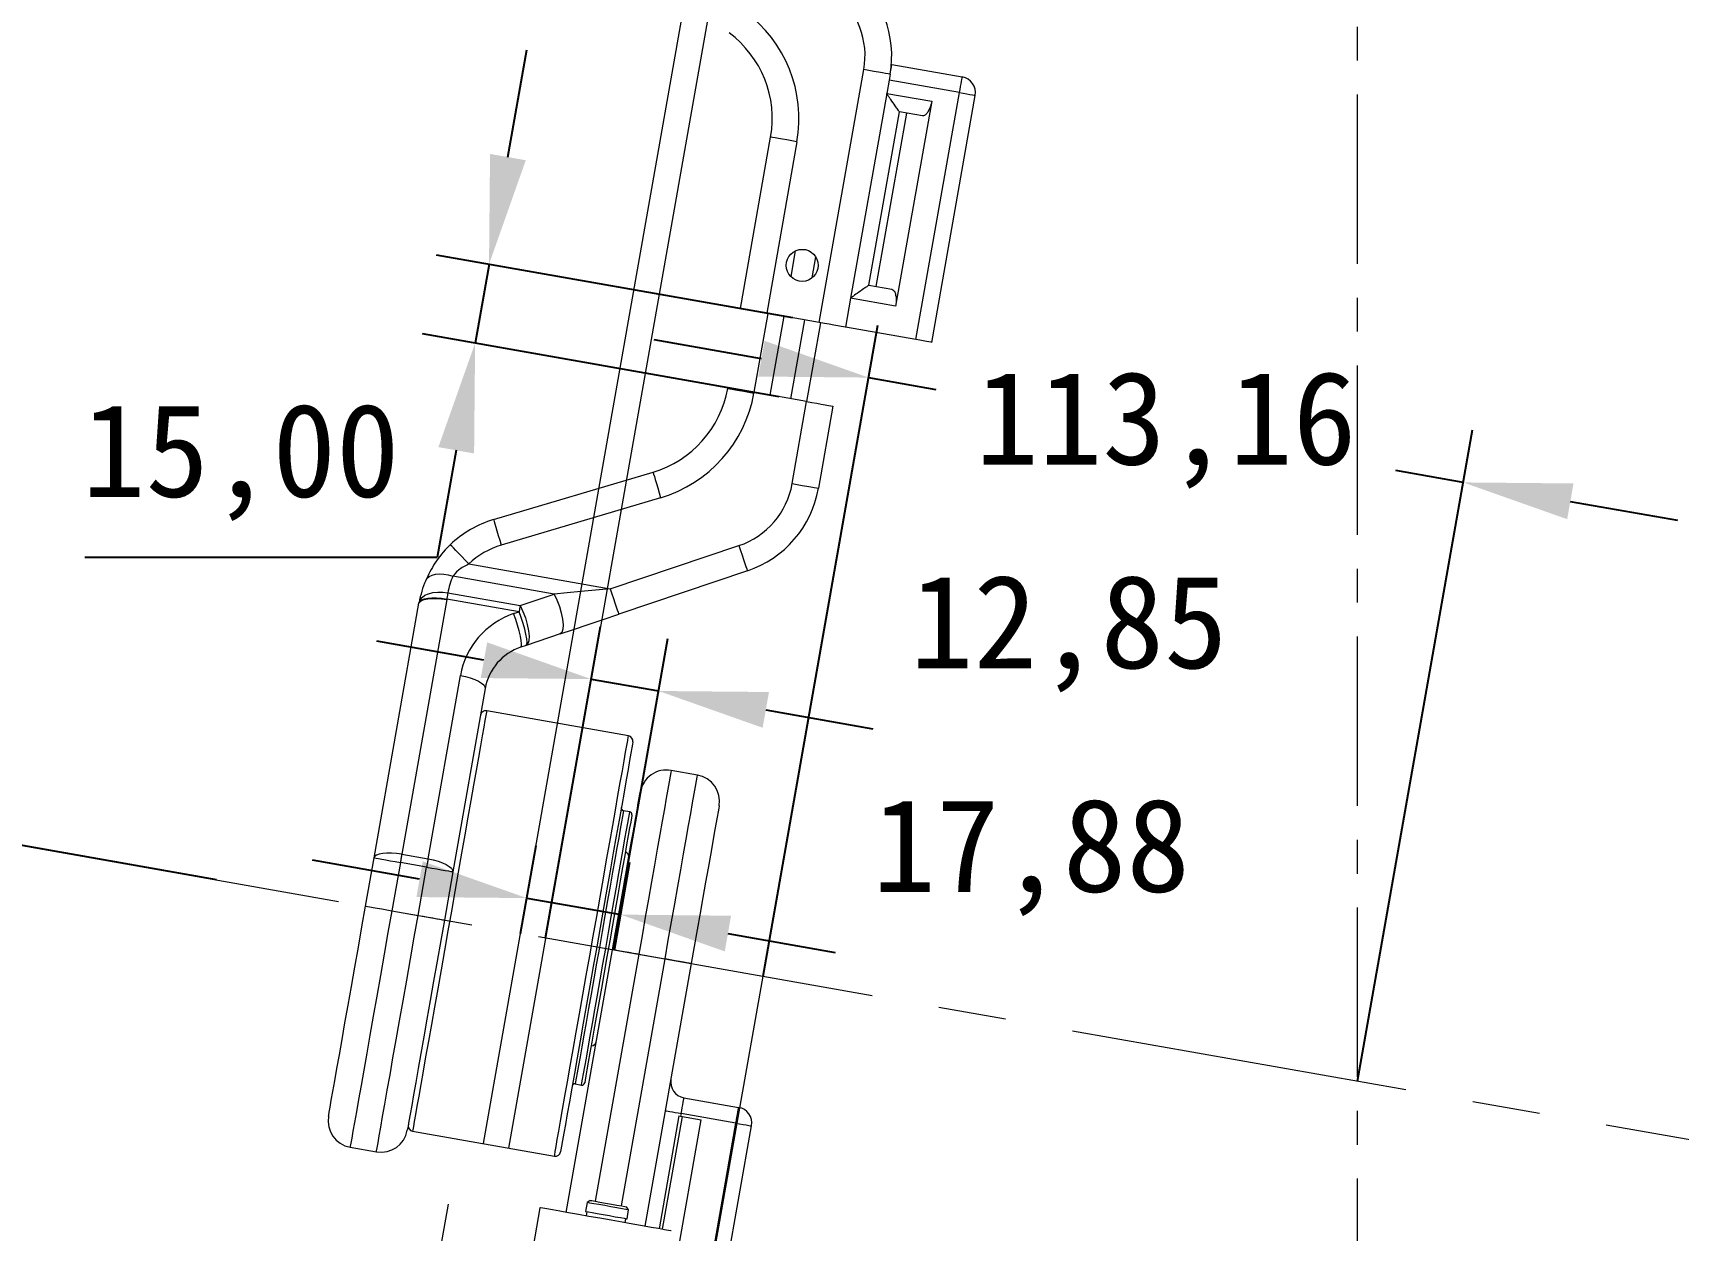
# Model space of a CAD drawing. Header units: millimetres. Extents: x 0 to 1189, y 0 to 841.
# Drawn here: x 914.9 to 976.6, y 609.8 to 654.7 of the extents above; entities that cross this region are included whole.
import ezdxf

# ---------------------------------------------------------------- set-up
doc = ezdxf.new("R2010")
doc.units = ezdxf.units.MM
doc.linetypes.add('CENTER', pattern=[10.16, 6.35, -1.27, 1.27, -1.27])
doc.linetypes.add('CENTERX2', pattern=[20.32, 12.7, -2.54, 2.54, -2.54])
doc.layers.get('0').update_dxf_attribs({"lineweight": 18})
for name, color, linetype, lineweight in [('中心线层', 1, 'CENTERX2', 15), ('尺寸线层', 3, 'Continuous', 18), ('粗实线层', 7, 'Continuous', 15)]:
    doc.layers.add(name, color=color, linetype=linetype, lineweight=lineweight)
doc.dimstyles.new('ISO-25', dxfattribs={"dimtxt": 2.5, "dimasz": 2.5, "dimexe": 1.25, "dimexo": 0.625, "dimtad": 1, "dimtxsty": 'Standard', "dimcen": 2.5, "dimdle": 5, "dimadec": 0, "dimazin": 0, "dimtfac": 1, "dimtmove": 0, "dimatfit": 3, "dimfxl": 1, "dimarcsym": 0})

# ---------------------------------------------------------------- blocks, each defined once
blk = doc.blocks.new('*X27')
at = {"layer": '尺寸线层'}
for points in [[(931.963, 631.857), (931.726, 630.518), (935.862, 630.479)], [(942.529, 629.994), (942.292, 628.654), (938.393, 630.033)]]:
    blk.add_hatch(color=0, dxfattribs=at).paths.add_polyline_path(points, flags=0)
at = {"layer": '尺寸线层', "color": 0, "linetype": 'Continuous', "lineweight": -2}
for p, q in [((934.152, 620.778), (936.21, 632.448)), ((931.844, 631.187), (927.826, 631.896)), ((936.682, 620.332), (938.74, 632.002)), ((935.862, 630.479), (938.393, 630.033)), ((942.411, 629.324), (946.429, 628.616))]:
    blk.add_line(p, q, dxfattribs=at)
at = {"layer": '尺寸线层', "color": 0, "insert": (953.77, 632.183), "char_height": 3.5, "width": 23.26816, "attachment_point": 5}
blk.add_mtext('12,85', dxfattribs=at)
blk = doc.blocks.new('*X29')
at = {"layer": '尺寸线层'}
for points in [[(929.55, 623.647), (929.314, 622.308), (933.45, 622.269)], [(941.108, 621.609), (940.872, 620.27), (936.972, 621.648)]]:
    blk.add_hatch(color=0, dxfattribs=at).paths.add_polyline_path(points, flags=0)
at = {"layer": '尺寸线层', "color": 0, "linetype": 'Continuous', "lineweight": -2}
for p, q in [((933.216, 620.943), (933.797, 624.239)), ((929.432, 622.978), (925.414, 623.686)), ((936.738, 620.322), (937.319, 623.618)), ((933.45, 622.269), (936.972, 621.648)), ((940.99, 620.94), (945.008, 620.231))]:
    blk.add_line(p, q, dxfattribs=at)
at = {"layer": '尺寸线层', "color": 0, "insert": (952.359, 623.799), "char_height": 3.5, "width": 23.30726, "attachment_point": 5}
blk.add_mtext('17,88', dxfattribs=at)
blk = doc.blocks.new('*X30')
at = {"layer": '尺寸线层'}
for points in [[(942.365, 643.16), (942.128, 641.821), (946.265, 641.782)], [(972.689, 637.813), (972.453, 636.474), (968.553, 637.852)]]:
    blk.add_hatch(color=0, dxfattribs=at).paths.add_polyline_path(points, flags=0)
at = {"layer": '尺寸线层', "color": 0, "linetype": 'Continuous', "lineweight": -2}
for p, q in [((942.307, 619.34), (946.612, 643.751)), ((942.246, 642.49), (938.228, 643.199)), ((946.265, 641.782), (948.787, 641.337)), ((964.595, 615.41), (968.9, 639.821)), ((968.553, 637.852), (966.03, 638.297)), ((972.571, 637.143), (976.589, 636.435))]:
    blk.add_line(p, q, dxfattribs=at)
at = {"layer": '尺寸线层', "color": 0, "insert": (957.409, 639.817), "char_height": 3.5, "width": 28.39106, "attachment_point": 5}
blk.add_mtext('113,16', dxfattribs=at)
blk = doc.blocks.new('*X31')
at = {"layer": '尺寸线层'}
for points in [[(932.073, 650.166), (933.412, 649.93), (932.034, 646.03)], [(930.135, 639.175), (931.475, 638.939), (931.513, 643.075)]]:
    blk.add_hatch(color=0, dxfattribs=at).paths.add_polyline_path(points, flags=0)
at = {"layer": '尺寸线层', "color": 0, "linetype": 'Continuous', "lineweight": -2}
for p, q in [((932.743, 650.048), (933.451, 654.066)), ((943.429, 644.021), (930.065, 646.377)), ((932.034, 646.03), (931.513, 643.075)), ((942.908, 641.066), (929.544, 643.422)), ((930.805, 639.057), (930.096, 635.039)), ((930.096, 635.039), (916.88, 635.039))]:
    blk.add_line(p, q, dxfattribs=at)
at = {"layer": '尺寸线层', "color": 0, "insert": (922.726, 638.606), "char_height": 3.5, "width": 23.38547, "attachment_point": 5}
blk.add_mtext('15,00', dxfattribs=at)
blk = doc.blocks.new('*X32')
at = {"layer": '尺寸线层'}
for points in [[(901.729, 675.662), (903.069, 675.426), (903.107, 679.562)], [(894.03, 631.996), (895.369, 631.76), (893.991, 627.86)]]:
    blk.add_hatch(color=0, dxfattribs=at).paths.add_polyline_path(points, flags=0)
at = {"layer": '尺寸线层', "color": 0, "linetype": 'Continuous', "lineweight": -2}
for p, q in [((930.929, 674.657), (901.138, 679.91)), ((902.399, 675.544), (899.178, 657.278)), ((894.699, 631.878), (897.92, 650.144)), ((921.812, 622.954), (892.021, 628.207))]:
    blk.add_line(p, q, dxfattribs=at)
at = {"layer": '尺寸线层', "color": 0, "insert": (898.549, 653.711), "char_height": 3.5, "width": 29.01676, "attachment_point": 5}
blk.add_mtext('262,50', dxfattribs=at)

msp = doc.modelspace()

# ---------------------------------------------------------------- linework, layer by layer
at = {"color": 7, "linetype": 'Continuous', "lineweight": 15}
for p, q in [((944.4136, 643.8469), (946.085, 653.3261)), ((947.0699, 653.1524), (947.0307, 652.9304)), ((947.1349, 653.5213), (949.776, 653.0556)), ((947.0307, 652.9304), (946.9439, 652.438)), ((949.6718, 652.4647), (947.0307, 652.9304)), ((946.9439, 652.438), (945.5894, 644.7565)), ((946.9439, 652.438), (948.6324, 652.1403)), ((948.6324, 652.1403), (947.2779, 644.4588)), ((948.0395, 643.2075), (949.6718, 652.4647)), ((948.6304, 643.1033), (950.2627, 652.3605)), ((946.2718, 645.2454), (947.4179, 651.7452)), ((947.6824, 651.6985), (946.5363, 645.1988)), ((948.2855, 651.5922), (947.4179, 651.7452)), ((941.4592, 644.3678), (942.5927, 650.7965)), ((943.5775, 650.6229), (942.444, 644.1942)), ((946.2718, 645.2454), (947.1394, 645.0924)), ((945.5894, 644.7565), (945.3984, 643.6732)), ((947.2779, 644.4588), (945.5894, 644.7565)), ((941.9723, 641.231), (942.4932, 644.1855)), ((944.4136, 643.8469), (942.444, 644.1942)), ((944.4628, 643.8382), (943.9419, 640.8838)), ((948.0395, 643.2075), (945.3984, 643.6732)), ((940.9826, 641.3773), (940.9875, 641.4047)), ((941.9723, 641.231), (941.9674, 641.2036)), ((943.9419, 640.8838), (941.9723, 641.231)), ((943.3992, 637.8058), (943.9419, 640.8838)), ((944.9267, 640.7101), (944.384, 637.6321)), ((932.2066, 636.4599), (938.1838, 638.2379)), ((938.4689, 637.2794), (932.4917, 635.5014)), ((936.5769, 633.8587), (941.4021, 635.4836)), ((931.2733, 634.7939), (936.5769, 633.8587)), ((934.4776, 633.6656), (930.6781, 634.3356)), ((941.7213, 634.5359), (936.896, 632.911)), ((930.4474, 633.4581), (928.7648, 623.9153)), ((933.1611, 633.0012), (930.4512, 633.479)), ((930.4927, 633.7141), (933.2025, 633.2363)), ((933.2025, 633.2363), (934.4776, 633.6656)), ((927.7251, 623.7777), (929.4078, 633.3206)), ((932.9578, 632.9328), (933.1611, 633.0012)), ((933.4253, 631.7423), (933.2221, 631.6738)), ((934.7004, 632.1716), (933.4253, 631.7423)), ((929.7496, 623.7416), (930.9608, 630.6106)), ((931.8907, 630.1257), (930.6795, 623.2568)), ((937.2645, 628.3529), (931.9465, 629.2906)), ((939.8483, 626.8819), (938.8635, 627.0555)), ((937.3101, 625.5017), (937.0737, 625.5433)), ((927.406, 621.9678), (927.7251, 623.7777)), ((928.7099, 623.6041), (928.3908, 621.7942)), ((929.6947, 623.4304), (928.7099, 623.6041)), ((928.7648, 623.9153), (929.7496, 623.7416)), ((929.3756, 621.6205), (929.6947, 623.4304)), ((930.6795, 623.2568), (930.3604, 621.4469)), ((928.3908, 621.7942), (929.3756, 621.6205)), ((934.9267, 610.4874), (936.6632, 620.3355)), ((937.648, 620.1619), (938.6328, 619.9882)), ((939.6176, 619.8146), (937.8811, 609.9665)), ((935.2678, 615.3014), (935.5041, 615.2597)), ((939.3402, 614.7863), (941.3905, 614.4248)), ((939.1543, 614.1083), (938.4076, 609.8737)), ((939.2735, 614.0873), (938.5269, 609.8526)), ((938.845, 607.4611), (939.9911, 613.9608)), ((939.1543, 614.1083), (939.2187, 614.097)), ((939.236, 614.1955), (939.2187, 614.097)), ((939.2187, 614.097), (939.9911, 613.9608)), ((941.2863, 613.834), (939.236, 614.1955)), ((940.1055, 607.1373), (941.2863, 613.834)), ((940.6963, 607.0331), (941.8772, 613.7298)), ((929.1682, 613.5337), (934.4861, 612.596)), ((926.8279, 612.9309), (927.8127, 612.7572)), ((933.9419, 610.6611), (933.2473, 606.7219)), ((935.7127, 610.8566), (935.6537, 610.5217)), ((935.8286, 610.9377), (935.7127, 610.8566)), ((937.2687, 610.5822), (937.1876, 610.698)), ((935.7029, 610.513), (935.6751, 610.3555)), ((937.1326, 610.0985), (937.1604, 610.256)), ((937.2097, 610.2474), (937.2687, 610.5822))]:
    msp.add_line(p, q, dxfattribs=at)
at = {"color": 8, "linetype": 'Continuous', "lineweight": 15}
for p, q in [((943.516, 646.5308), (943.3468, 645.571)), ((944.1503, 645.5211), (944.2882, 646.3028)), ((943.0841, 644.0813), (942.5632, 641.1269)), ((943.351, 640.988), (943.872, 643.9424)), ((937.648, 620.1619), (936.0157, 610.9047)), ((937.0005, 610.731), (938.6328, 619.9882))]:
    msp.add_line(p, q, dxfattribs=at)
at = {"color": 7, "linetype": 'Continuous', "lineweight": 15}
for points in [[(947.0699, 653.1524), (947.0509, 653.1558), (946.9949, 653.1657), (946.9039, 653.1817), (946.7814, 653.2033), (946.6322, 653.2296), (946.4619, 653.2596), (946.2772, 653.2922), (946.085, 653.3261)], [(947.0699, 653.1524), (947.0837, 653.2309), (947.0963, 653.3027), (947.1076, 653.3664), (947.1171, 653.4205), (947.1248, 653.4638), (947.1304, 653.4955), (947.1338, 653.5148), (947.1349, 653.5213)], [(949.6718, 652.4647), (949.6922, 652.58), (949.7117, 652.6908), (949.7297, 652.793), (949.7455, 652.8825), (949.7585, 652.956), (949.7681, 653.0106), (949.774, 653.0442), (949.776, 653.0556)], [(943.5775, 650.6229), (943.3854, 650.6567), (943.2007, 650.6893), (943.0304, 650.7193), (942.8812, 650.7456), (942.7587, 650.7672), (942.6677, 650.7833), (942.6117, 650.7932), (942.5927, 650.7965)], [(942.444, 644.1942), (942.2519, 644.228), (942.0671, 644.2606), (941.8969, 644.2906), (941.7476, 644.3169), (941.6251, 644.3385), (941.5341, 644.3546), (941.4781, 644.3645), (941.4592, 644.3678)], [(945.3984, 643.6732), (945.3795, 643.6765), (945.3234, 643.6864), (945.2324, 643.7025), (945.11, 643.7241), (944.9607, 643.7504), (944.7905, 643.7804), (944.6057, 643.813), (944.4136, 643.8469)], [(948.6304, 643.1033), (948.6262, 643.1041), (948.5922, 643.11), (948.5261, 643.1217), (948.4317, 643.1384), (948.3144, 643.159), (948.1811, 643.1825), (948.0395, 643.2075)], [(940.9826, 641.3773), (941.0016, 641.3739), (941.0576, 641.364), (941.1486, 641.348), (941.2711, 641.3264), (941.4203, 641.3001), (941.5906, 641.27), (941.7753, 641.2375), (941.9674, 641.2036)], [(940.9875, 641.4047), (941.0064, 641.4014), (941.0624, 641.3915), (941.1534, 641.3754), (941.2759, 641.3538), (941.4252, 641.3275), (941.5954, 641.2975), (941.7802, 641.2649), (941.9723, 641.231)], [(943.9419, 640.8838), (944.134, 640.8499), (944.3188, 640.8173), (944.489, 640.7873), (944.6383, 640.761), (944.7607, 640.7394), (944.8517, 640.7233), (944.9078, 640.7134), (944.9267, 640.7101)], [(938.1838, 638.2379), (938.1893, 638.2194), (938.2055, 638.1649), (938.2319, 638.0763), (938.2673, 637.9571), (938.3105, 637.8119), (938.3598, 637.6462), (938.4133, 637.4664), (938.4689, 637.2794)], [(943.3992, 637.8058), (943.5913, 637.7719), (943.776, 637.7393), (943.9463, 637.7093), (944.0955, 637.683), (944.218, 637.6614), (944.309, 637.6453), (944.3651, 637.6355), (944.384, 637.6321)], [(932.2066, 636.4599), (932.2121, 636.4415), (932.2283, 636.387), (932.2546, 636.2984), (932.2901, 636.1792), (932.3333, 636.0339), (932.3826, 635.8682), (932.4361, 635.6884), (932.4917, 635.5014)], [(931.2733, 634.7939), (931.1385, 634.9349), (931.0088, 635.0704), (930.8893, 635.1954), (930.7846, 635.3049), (930.6986, 635.3947), (930.6347, 635.4615), (930.5954, 635.5026), (930.5821, 635.5165)], [(941.4021, 635.4836), (941.4644, 635.2987), (941.5243, 635.1209), (941.5794, 634.9571), (941.6278, 634.8135), (941.6675, 634.6956), (941.697, 634.608), (941.7151, 634.5541), (941.7213, 634.5359)], [(929.66, 634.1771), (929.7131, 634.2612), (929.7945, 634.3298), (929.9016, 634.3808), (930.031, 634.4126), (930.1783, 634.4239), (930.3388, 634.4146), (930.5072, 634.3848), (930.6781, 634.3356)], [(929.4078, 633.3206), (929.4374, 633.3779), (929.5037, 633.4264), (929.6042, 633.4642), (929.735, 633.4897), (929.8911, 633.5021), (930.0664, 633.5009), (930.2543, 633.486), (930.4474, 633.4581)], [(929.4128, 633.3484), (929.4511, 633.4512), (929.5255, 633.543), (929.6333, 633.6206), (929.7702, 633.6808), (929.9311, 633.7214), (930.1097, 633.7409), (930.2993, 633.7384), (930.4927, 633.7141)], [(929.4128, 633.3484), (929.4427, 633.4055), (929.5092, 633.4535), (929.6097, 633.4905), (929.7404, 633.5152), (929.8962, 633.5266), (930.0711, 633.5242), (930.2585, 633.5081), (930.4512, 633.479)], [(930.4927, 633.7141), (930.4878, 633.6865), (930.4828, 633.6583), (930.4778, 633.6296), (930.4726, 633.6004), (930.4674, 633.5707), (930.4621, 633.5405), (930.4567, 633.51), (930.4512, 633.479)], [(936.5769, 633.8587), (936.0225, 633.8077), (935.4802, 633.7579), (934.9614, 633.7101), (934.4776, 633.6656)], [(934.4776, 633.6656), (934.582, 633.4467), (934.673, 633.2058), (934.7444, 632.959), (934.7914, 632.7231), (934.8108, 632.5137), (934.8014, 632.3451), (934.7637, 632.2284), (934.7004, 632.1716)], [(936.5769, 633.8587), (936.6391, 633.6738), (936.699, 633.4961), (936.7542, 633.3322), (936.8025, 633.1886), (936.8422, 633.0707), (936.8717, 632.9831), (936.8899, 632.9292), (936.896, 632.911)], [(933.2221, 631.6738), (933.2478, 631.7107), (933.2551, 631.7961), (933.2437, 631.9255), (933.214, 632.0921), (933.1678, 632.2869), (933.1074, 632.4996), (933.0362, 632.7188), (932.9578, 632.9328)], [(933.2025, 633.2363), (933.1976, 633.2087), (933.1927, 633.1805), (933.1876, 633.1518), (933.1825, 633.1226), (933.1772, 633.0929), (933.1719, 633.0627), (933.1665, 633.0322), (933.1611, 633.0012)], [(933.4253, 631.7423), (933.4511, 631.7791), (933.4584, 631.8645), (933.4469, 631.9939), (933.4173, 632.1605), (933.3711, 632.3553), (933.3107, 632.568), (933.2394, 632.7872), (933.1611, 633.0012)], [(933.2025, 633.2363), (933.307, 633.0173), (933.398, 632.7764), (933.4694, 632.5296), (933.5163, 632.2937), (933.5358, 632.0844), (933.5263, 631.9157), (933.4887, 631.7991), (933.4253, 631.7423)], [(934.7004, 632.1716), (935.2065, 632.3421), (935.749, 632.5248), (936.3162, 632.7158), (936.896, 632.911)], [(930.9608, 630.6106), (931.1518, 630.5707), (931.3335, 630.5204), (931.4986, 630.4617), (931.6411, 630.3966), (931.7552, 630.3279), (931.8367, 630.258), (931.8825, 630.1898), (931.8907, 630.1257)], [(937.4267, 628.1212), (937.4252, 628.1125), (937.4129, 628.043), (937.3885, 627.9047), (937.3522, 627.6987), (937.3043, 627.427), (937.2453, 627.0921), (937.1756, 626.6969), (937.0959, 626.245), (937.007, 625.7406), (936.9095, 625.1881), (936.8045, 624.5926), (936.6929, 623.9596), (936.5757, 623.2946), (936.4539, 622.6038), (936.3286, 621.8934), (936.201, 621.1699), (936.0723, 620.4397), (935.9435, 619.7095), (935.8159, 618.986), (935.6907, 618.2756), (935.5689, 617.5848), (935.4516, 616.9198), (935.34, 616.2868), (935.235, 615.6913), (935.1376, 615.1389), (935.0486, 614.6344), (934.969, 614.1825), (934.8993, 613.7873), (934.8402, 613.4524), (934.7923, 613.1807), (934.756, 612.9747), (934.7316, 612.8364), (934.7193, 612.7669), (934.7178, 612.7582)], [(936.6632, 620.3355), (936.7758, 620.9744), (936.8871, 621.6057), (936.9958, 622.2222), (937.1006, 622.8166), (937.2003, 623.3818), (937.2937, 623.9114), (937.3797, 624.399), (937.4572, 624.839), (937.5255, 625.2262), (937.5837, 625.556), (937.631, 625.8247), (937.6671, 626.029), (937.6913, 626.1665), (937.7035, 626.2357), (937.705, 626.2444)], [(940.6595, 625.7234), (940.6579, 625.7148), (940.6457, 625.6456), (940.6215, 625.5081), (940.5855, 625.3038), (940.5381, 625.0351), (940.4799, 624.7052), (940.4117, 624.3181), (940.3341, 623.8781), (940.2481, 623.3905), (940.1547, 622.8609), (940.0551, 622.2956), (939.9503, 621.7013), (939.8416, 621.0848), (939.7302, 620.4534), (939.6176, 619.8146)], [(937.3912, 625.3858), (937.3877, 625.366), (937.3722, 625.2781), (937.3445, 625.1213), (937.3051, 624.8976), (937.2545, 624.6103), (937.1933, 624.2634), (937.1225, 623.8617), (937.043, 623.411), (936.9559, 622.9174), (936.8626, 622.388), (936.7642, 621.8302), (936.6622, 621.2517), (936.5581, 620.6608), (936.4531, 620.0658), (936.3489, 619.4749), (936.2469, 618.8964), (936.1486, 618.3386), (936.0552, 617.8092), (935.9682, 617.3156), (935.8887, 616.8649), (935.8179, 616.4632), (935.7567, 616.1163), (935.7061, 615.829), (935.6666, 615.6053), (935.639, 615.4485), (935.6235, 615.3606), (935.62, 615.3408)], [(928.7648, 623.9153), (928.5716, 623.9432), (928.3837, 623.958), (928.2084, 623.9593), (928.0523, 623.9469), (927.9216, 623.9214), (927.8211, 623.8836), (927.7547, 623.8351), (927.7251, 623.7777)], [(927.7251, 623.7777), (927.744, 623.7744), (927.8001, 623.7645), (927.8911, 623.7485), (928.0135, 623.7269), (928.1628, 623.7006), (928.333, 623.6705), (928.5178, 623.638), (928.7099, 623.6041)], [(928.7648, 623.9153), (928.7581, 623.8775), (928.7514, 623.8393), (928.7446, 623.8006), (928.7377, 623.7617), (928.7308, 623.7225), (928.7238, 623.6831), (928.7169, 623.6436), (928.7099, 623.6041)], [(929.7496, 623.7416), (929.7429, 623.7038), (929.7362, 623.6656), (929.7294, 623.627), (929.7225, 623.5881), (929.7156, 623.5489), (929.7087, 623.5095), (929.7017, 623.47), (929.6947, 623.4304)], [(929.7496, 623.7416), (929.9407, 623.7018), (930.1223, 623.6515), (930.2875, 623.5927), (930.4299, 623.5277), (930.544, 623.4589), (930.6256, 623.3891), (930.6713, 623.3208), (930.6795, 623.2568)], [(929.6947, 623.4304), (929.8868, 623.3965), (930.0716, 623.364), (930.2418, 623.334), (930.3911, 623.3076), (930.5136, 623.2861), (930.6046, 623.27), (930.6606, 623.2601), (930.6795, 623.2568)], [(926.0168, 614.0894), (926.0235, 614.1273), (926.0435, 614.2407), (926.0766, 614.4286), (926.1225, 614.6891), (926.1808, 615.0196), (926.2509, 615.4171), (926.3321, 615.8777), (926.4237, 616.3969), (926.5247, 616.9698), (926.6342, 617.5908), (926.7511, 618.2539), (926.8743, 618.9529), (927.0027, 619.6808), (927.1349, 620.4308), (927.2698, 621.1956), (927.406, 621.9678)], [(928.3908, 621.7942), (928.2466, 620.9764), (928.1036, 620.1655), (927.9631, 619.3686), (927.8262, 618.5924), (927.6942, 617.8435), (927.568, 617.1283), (927.449, 616.4528), (927.3379, 615.823), (927.2358, 615.2441), (927.1436, 614.7211), (927.062, 614.2585), (926.9918, 613.8601), (926.9335, 613.5294), (926.8876, 613.2692), (926.8545, 613.0818), (926.8346, 612.9687), (926.8279, 612.9309)], [(927.406, 621.9678), (927.4249, 621.9645), (927.4809, 621.9546), (927.5719, 621.9385), (927.6944, 621.9169), (927.8436, 621.8906), (928.0139, 621.8606), (928.1986, 621.828), (928.3908, 621.7942)], [(927.8127, 612.7572), (927.8194, 612.795), (927.8394, 612.9082), (927.8724, 613.0956), (927.9183, 613.3558), (927.9766, 613.6864), (928.0468, 614.0848), (928.1284, 614.5475), (928.2206, 615.0705), (928.3227, 615.6494), (928.4338, 616.2792), (928.5528, 616.9546), (928.679, 617.6698), (928.811, 618.4187), (928.9479, 619.195), (929.0884, 619.9919), (929.2314, 620.8027), (929.3756, 621.6205)], [(930.3604, 621.4469), (930.2242, 620.6746), (930.0894, 619.9099), (929.9571, 619.1599), (929.8288, 618.4319), (929.7055, 617.733), (929.5886, 617.0698), (929.4791, 616.4488), (929.3781, 615.8759), (929.2865, 615.3567), (929.2053, 614.8962), (929.1352, 614.4987), (929.0769, 614.1681), (929.031, 613.9077), (928.9979, 613.7198), (928.9779, 613.6063), (928.9712, 613.5684)], [(929.3756, 621.6205), (929.5677, 621.5866), (929.7524, 621.5541), (929.9227, 621.524), (930.0719, 621.4977), (930.1944, 621.4761), (930.2854, 621.4601), (930.3415, 621.4502), (930.3604, 621.4469)], [(937.648, 620.1619), (937.4558, 620.1958), (937.2711, 620.2283), (937.1008, 620.2583), (936.9516, 620.2847), (936.8291, 620.3063), (936.7381, 620.3223), (936.6821, 620.3322), (936.6632, 620.3355)], [(939.6176, 619.8146), (939.5987, 619.8179), (939.5426, 619.8278), (939.4516, 619.8438), (939.3291, 619.8654), (939.1799, 619.8917), (939.0096, 619.9218), (938.8249, 619.9544), (938.6328, 619.9882)], [(938.6451, 614.2997), (938.6565, 614.2977), (938.6901, 614.2917), (938.7447, 614.2821), (938.8182, 614.2691), (938.9078, 614.2533), (939.0099, 614.2353), (939.1208, 614.2158), (939.236, 614.1955)], [(939.236, 614.1955), (939.2564, 614.3107), (939.2759, 614.4216), (939.2939, 614.5237), (939.3097, 614.6133), (939.3227, 614.6868), (939.3323, 614.7414), (939.3382, 614.775), (939.3402, 614.7863)], [(941.2863, 613.834), (941.3066, 613.9492), (941.3261, 614.0601), (941.3442, 614.1622), (941.3599, 614.2518), (941.3729, 614.3252), (941.3825, 614.3799), (941.3885, 614.4135), (941.3905, 614.4248)], [(938.8659, 609.7929), (938.8481, 609.796), (938.7623, 609.8111), (938.6081, 609.8383), (938.3899, 609.8768), (938.1139, 609.9254), (937.7884, 609.9829), (937.4226, 610.0473), (937.0272, 610.1171), (936.6137, 610.19), (936.1941, 610.2639), (935.7806, 610.3369), (935.3852, 610.4066), (935.0194, 610.4711), (934.6938, 610.5285), (934.4179, 610.5772), (934.1997, 610.6156), (934.0454, 610.6428), (933.9597, 610.6579), (933.9419, 610.6611)], [(937.2687, 610.5822), (937.2492, 610.5856), (937.1645, 610.6006), (937.0199, 610.6261), (936.8283, 610.6598), (936.6067, 610.6989), (936.3748, 610.7398), (936.1532, 610.7789), (935.9615, 610.8127), (935.8169, 610.8382), (935.7322, 610.8531), (935.7127, 610.8566)], [(935.8286, 610.9377), (935.8309, 610.9373), (935.8858, 610.9276), (936.0081, 610.906), (936.1847, 610.8749), (936.3962, 610.8376), (936.6199, 610.7981), (936.8315, 610.7608), (937.008, 610.7297), (937.1304, 610.7081), (937.1853, 610.6984), (937.1876, 610.698)], [(935.6537, 610.5217), (935.6732, 610.5183), (935.7579, 610.5033), (935.9025, 610.4778), (936.0941, 610.4441), (936.3157, 610.405), (936.5476, 610.3641), (936.7692, 610.325), (936.9608, 610.2912), (937.1054, 610.2657), (937.1902, 610.2508), (937.2097, 610.2474)]]:
    msp.add_lwpolyline(points, dxfattribs=at)
at = {"color": 8, "linetype": 'Continuous', "lineweight": 15}
for points in [[(949.6718, 652.4647), (949.8134, 652.4397), (949.9467, 652.4162), (950.0639, 652.3956), (950.1584, 652.3789), (950.2245, 652.3672), (950.2585, 652.3613), (950.2627, 652.3605)], [(931.9465, 629.2906), (931.9462, 629.2884), (931.937, 629.2365), (931.9157, 629.1159), (931.8825, 628.9275), (931.8376, 628.6731), (931.7815, 628.3549), (931.7147, 627.9756), (931.6376, 627.5387), (931.5511, 627.048), (931.4558, 626.5077), (931.3527, 625.9226), (931.2425, 625.2979), (931.1263, 624.6391), (931.0052, 623.9519), (930.8801, 623.2423), (930.7521, 622.5167), (930.6225, 621.7814), (930.4922, 621.0429), (930.3626, 620.3075), (930.2346, 619.5819), (930.1095, 618.8724), (929.9883, 618.1852), (929.8722, 617.5263), (929.762, 616.9016), (929.6589, 616.3166), (929.5636, 615.7763), (929.4771, 615.2855), (929.4, 614.8486), (929.3332, 614.4694), (929.277, 614.1512), (929.2322, 613.8968), (929.199, 613.7084), (929.1777, 613.5877), (929.1685, 613.5358), (929.1682, 613.5337)], [(934.4861, 612.596), (934.4865, 612.5981), (934.4957, 612.65), (934.5169, 612.7707), (934.5501, 612.9591), (934.595, 613.2135), (934.6511, 613.5317), (934.718, 613.9109), (934.795, 614.3478), (934.8816, 614.8386), (934.9768, 615.3789), (935.08, 615.9639), (935.1901, 616.5886), (935.3063, 617.2475), (935.4275, 617.9347), (935.5526, 618.6442), (935.6805, 619.3698), (935.8102, 620.1052), (935.9404, 620.8437), (936.0701, 621.579), (936.198, 622.3046), (936.3231, 623.0142), (936.4443, 623.7014), (936.5605, 624.3602), (936.6706, 624.9849), (936.7738, 625.57), (936.8691, 626.1103), (936.9556, 626.601), (937.0326, 627.0379), (937.0995, 627.4172), (937.1556, 627.7354), (937.2005, 627.9898), (937.2337, 628.1782), (937.255, 628.2988), (937.2641, 628.3507), (937.2645, 628.3529)], [(938.8635, 627.0555), (938.8619, 627.0467), (938.8495, 626.976), (938.8247, 626.8354), (938.7878, 626.6264), (938.7393, 626.351), (938.6795, 626.0121), (938.6092, 625.6132), (938.529, 625.1583), (938.4397, 624.6522), (938.3424, 624.1), (938.2379, 623.5074), (938.1273, 622.8804), (938.0119, 622.2256), (937.8926, 621.5495), (937.7709, 620.8593), (937.648, 620.1619)], [(938.6328, 619.9882), (938.7557, 620.6856), (938.8775, 621.3759), (938.9967, 622.0519), (939.1121, 622.7068), (939.2227, 623.3337), (939.3272, 623.9263), (939.4245, 624.4786), (939.5138, 624.9847), (939.594, 625.4396), (939.6643, 625.8385), (939.7241, 626.1774), (939.7726, 626.4528), (939.8095, 626.6618), (939.8343, 626.8024), (939.8467, 626.873), (939.8483, 626.8819)], [(937.0737, 625.5433), (937.0722, 625.5347), (937.06, 625.4655), (937.0358, 625.3282), (936.9999, 625.1245), (936.9527, 624.8573), (936.895, 624.53), (936.8275, 624.1472), (936.7512, 623.714), (936.6669, 623.2364), (936.576, 622.7207), (936.4796, 622.1738), (936.379, 621.6033), (936.2756, 621.0168), (936.1708, 620.4223), (936.0659, 619.8278), (935.9625, 619.2414), (935.8619, 618.6709), (935.7655, 618.124), (935.6746, 617.6083), (935.5903, 617.1306), (935.514, 616.6975), (935.4465, 616.3147), (935.3888, 615.9874), (935.3416, 615.7202), (935.3057, 615.5165), (935.2815, 615.3791), (935.2693, 615.31), (935.2678, 615.3014)], [(935.5041, 615.2597), (935.5057, 615.2683), (935.5179, 615.3375), (935.5421, 615.4748), (935.578, 615.6785), (935.6251, 615.9458), (935.6828, 616.273), (935.7503, 616.6558), (935.8267, 617.0889), (935.9109, 617.5666), (936.0019, 618.0824), (936.0983, 618.6292), (936.1989, 619.1997), (936.3023, 619.7861), (936.4071, 620.3807), (936.5119, 620.9752), (936.6153, 621.5617), (936.7159, 622.1321), (936.8124, 622.679), (936.9033, 623.1947), (936.9875, 623.6724), (937.0639, 624.1056), (937.1314, 624.4883), (937.1891, 624.8156), (937.2362, 625.0829), (937.2721, 625.2865), (937.2964, 625.4239), (937.3085, 625.493), (937.3101, 625.5017)], [(941.2863, 613.834), (941.4278, 613.809), (941.5611, 613.7855), (941.6784, 613.7648), (941.7729, 613.7482), (941.839, 613.7365), (941.8729, 613.7305), (941.8772, 613.7298)]]:
    msp.add_lwpolyline(points, dxfattribs=at)
at = {"color": 7, "linetype": 'Continuous', "lineweight": 15}
msp.add_circle((943.7761, 645.9901), 0.6, dxfattribs=at)
for centre, radius, start, end in [((943.1306, 653.847), 4, 350, 51.38954), ((943.1306, 653.847), 3, 350, 51.38954), ((938.6535, 651.4911), 5, 350, 53.434949), ((938.6535, 651.4911), 4, 350, 53.434949), ((949.6718, 652.4647), 0.6, 350, 80), ((937.0434, 642.0718), 4, 286.565051, 350), ((937.0434, 642.0718), 5, 286.565051, 350), ((940.4447, 638.3267), 3, 288.61046, 350), ((940.4447, 638.3267), 4, 288.61046, 350), ((933.347, 632.6259), 4, 106.565051, 133.726725), ((933.347, 632.6259), 3, 106.565051, 133.726725), ((933.347, 632.6259), 4, 157.183044, 169.593922), ((933.4433, 633.1722), 3, 157.183044, 169.593922), ((933.4019, 632.9372), 3, 169.593922, 170), ((933.347, 632.6259), 4, 169.593922, 170), ((933.9152, 630.0896), 3, 108.61046, 170), ((933.8603, 629.7784), 2, 108.61046, 170), ((931.9118, 629.0936), 0.2, 80, 170), ((937.2298, 628.1559), 0.2, 350, 80), ((938.6899, 626.0707), 1, 80, 170), ((939.6747, 625.8971), 1, 350, 80), ((937.0911, 625.6418), 0.1, 170, 260), ((937.2927, 625.4032), 0.1, 350, 80), ((937.0731, 623.8122), 0.2, 350, 68.463041), ((935.8593, 616.9283), 0.2, 271.536959, 350), ((935.2504, 615.2029), 0.1, 80, 170), ((935.5215, 615.3581), 0.1, 260, 350), ((939.4444, 615.3772), 0.6, 170, 260), ((941.2863, 613.8339), 0.6, 350, 80), ((927.0016, 613.9157), 1, 170, 260), ((929.2029, 613.7306), 0.2, 170, 260), ((927.9864, 613.7421), 1, 260, 350), ((934.5209, 612.7929), 0.2, 260, 350)]:
    msp.add_arc(centre, radius, start, end, dxfattribs=at)
for points, knots in [([(947.4179, 651.7452), (947.4144, 651.7501), (947.4075, 651.76), (947.3513, 651.8403), (947.2497, 651.9857), (947.1311, 652.1547), (947.0375, 652.2895), (946.993, 652.3524), (946.9652, 652.3954), (946.9462, 652.4192), (946.9435, 652.4353), (946.9438, 652.4375), (946.9439, 652.438)], [0, 0, 0, 0, 0.11843421, 0.23631402, 0.40254497, 0.63332444, 0.72083068, 0.77465607, 0.80522724, 0.83587571, 0.83983925, 0.84087181, 0.84087181, 0.84087181, 0.84087181]), ([(948.6324, 652.1403), (948.6188, 652.0784), (948.5916, 651.9548), (948.5225, 651.7944), (948.4415, 651.6706), (948.3573, 651.5958), (948.3085, 651.5933), (948.2855, 651.5922)], [0, 0, 0, 0, 0.13341238, 0.26662087, 0.40517818, 0.55515337, 0.68910708, 0.68910708, 0.68910708, 0.68910708]), ([(946.2718, 645.2454), (946.2684, 645.2431), (946.2608, 645.2377), (946.1931, 645.1903), (946.0541, 645.0928), (945.8599, 644.9569), (945.6921, 644.8389), (945.6115, 644.7815), (945.592, 644.7641), (945.59, 644.7583), (945.5894, 644.7565)], [0, 0, 0, 0, 0.09787713, 0.22009032, 0.36974882, 0.61359035, 0.78453917, 0.82722448, 0.83663912, 0.84078058, 0.84078058, 0.84078058, 0.84078058]), ([(947.1394, 645.0924), (947.165, 645.0803), (947.2162, 645.056), (947.2729, 644.9278), (947.3013, 644.7513), (947.2974, 644.5831), (947.2823, 644.4868), (947.2779, 644.4588)], [0, 0, 0, 0, 0.16194012, 0.3239747, 0.48222162, 0.6286129, 0.68860138, 0.68860138, 0.68860138, 0.68860138]), ([(930.5821, 635.5165), (930.5674, 635.5023), (930.3505, 635.2927), (929.9844, 634.8513), (929.765, 634.3953), (929.66, 634.1771)], [0, 0, 0, 0, 0.0596665, 0.8819498, 1.6366248, 1.6366248, 1.6366248, 1.6366248]), ([(931.2733, 634.7939), (931.1391, 634.7245), (930.9951, 634.6501), (930.7996, 634.4869), (930.7357, 634.4074), (930.6781, 634.3356)], [0, 0, 0, 0, 0.43335228, 0.46493819, 0.75929214, 0.75929214, 0.75929214, 0.75929214])]:
    msp.add_open_spline(points, degree=3, knots=knots, dxfattribs=at)
at = {"layer": '中心线层', "color": 1, "linetype": 'CENTER'}
msp.add_line((964.5955, 605.4047), (964.5955, 709.7586), dxfattribs=at)
at = {"layer": '中心线层'}
for p, q in [((913.8795, 624.3529), (977.4114, 613.1505)), ((936.9112, 588.7288), (942.3074, 619.3403)), ((924.9315, 579.1408), (930.5126, 610.7926))]:
    msp.add_line(p, q, dxfattribs=at)
at = {"layer": '粗实线层'}
for p, q in [((931.8271, 613.0648), (944.052, 682.3953)), ((944.9875, 682.2303), (932.7628, 612.8998))]:
    msp.add_line(p, q, dxfattribs=at)

# ---------------------------------------------------------------- dimensions: what is measured, and where the dimension line sits
at = {"layer": '尺寸线层'}
for base, p1, p2, angle, picture, middle in [((893.9908, 627.8599), (930.9287, 674.6566), (921.8121, 622.9542), 259.99994, '*X32', (898.5491, 653.711)), ((931.5133, 643.0752), (943.4288, 644.0205), (942.9079, 641.0661), 260.000443, '*X31', (922.7261, 638.6064)), ((968.5526, 637.8519), (942.3074, 619.3403), (964.5955, 615.4103), 349.99994, '*X30', (957.4085, 639.8169)), ((938.3926, 630.0325), (934.152, 620.7783), (936.6821, 620.3322), 349.999718, '*X27', (953.7696, 632.1828)), ((936.9719, 621.6482), (933.2163, 620.9433), (936.7381, 620.3223), 349.999953, '*X29', (952.3588, 623.7986))]:
    dim = msp.add_linear_dim(base=base, p1=p1, p2=p2, angle=angle, dimstyle='ISO-25', override={"dimtxt": 3.5, "dimasz": 4.08, "dimexe": 2, "dimexo": 0, "dimgap": 1.524, "dimtih": 1, "dimtoh": 1, "dimlfac": 5, "dimzin": 0, "dimsah": 1, "dimdle": 8.16, "dimadec": 2, "dimtfill": 1, "dimtolj": 1, "dimtzin": 8}, dxfattribs=at)
    dim.commit()
    dim.dimension.update_dxf_attribs({"geometry": picture, "text_midpoint": middle})

doc.saveas('drawing.dxf')
